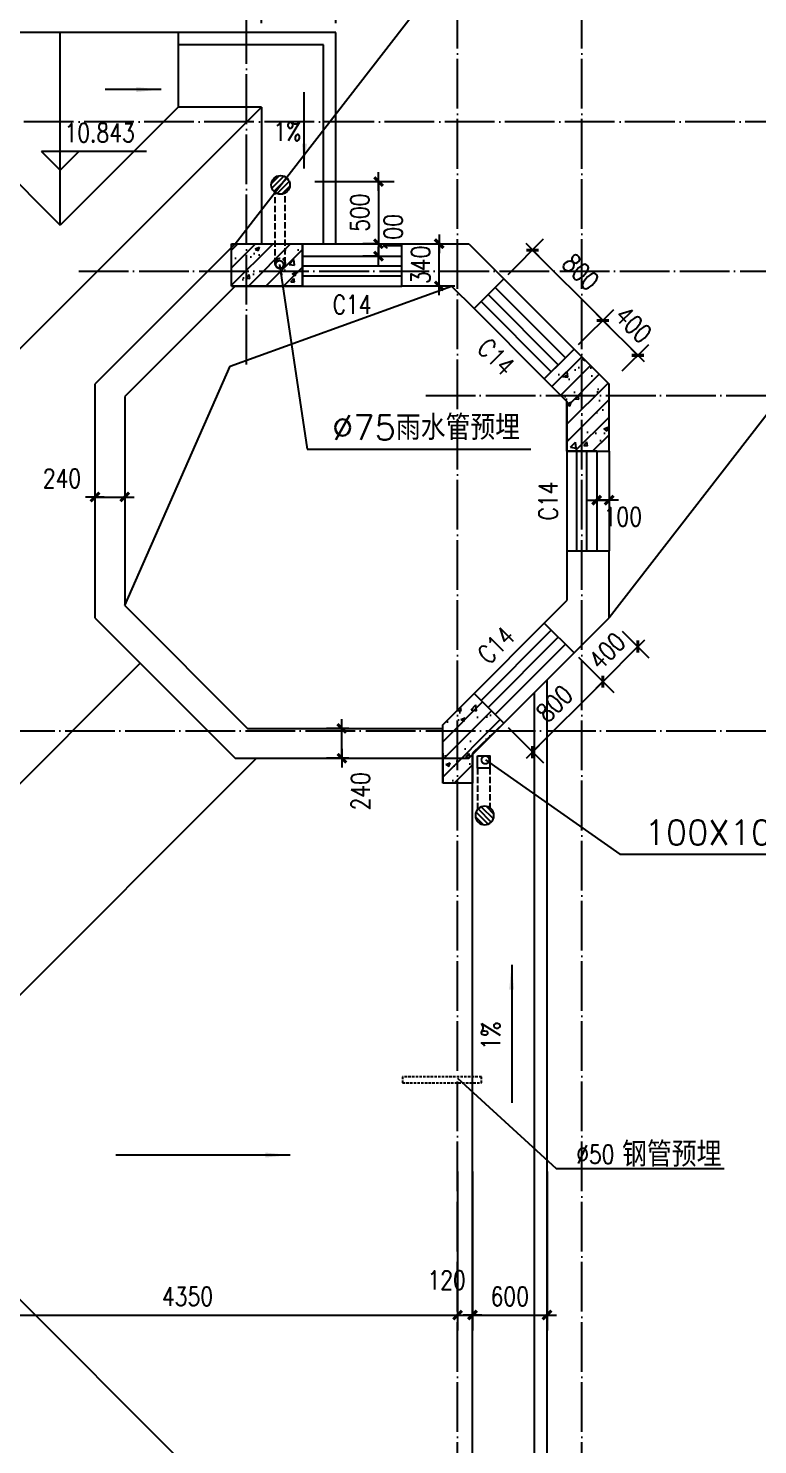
# Model space of a CAD drawing. Extents: x 12400 to 217743, y 90685 to 209848.
# Drawn here: x 157084 to 162957, y 109305 to 120701 of the extents above; entities that cross this region are included whole.
import ezdxf
from ezdxf.enums import TextEntityAlignment as Align

# ---------------------------------------------------------------- set-up
doc = ezdxf.new("R2010")
doc.units = 0
doc.header["$LTSCALE"] = 200
for name, pattern in [('DASH', [0.35, 0.25, -0.1]), ('DOTE', [2.42, 2, -0.2, 0.02, -0.2]), ('HIDDEN', [7.5, 5, -2.5])]:
    doc.linetypes.add(name, pattern=pattern)
doc.layers.get('0').update_dxf_attribs({"linetype": 'CONTINUOUS'})
doc.layers.get('DEFPOINTS').update_dxf_attribs({"linetype": 'CONTINUOUS'})
for name, color, linetype in [('COLUMN', 4, 'CONTINUOUS'), ('DOTE', 1, 'DOTE'), ('HATCH', 8, 'CONTINUOUS'), ('LVTRY', 6, 'CONTINUOUS'), ('PUB_DIM', 3, 'CONTINUOUS'), ('PUB_TEXT', 7, 'CONTINUOUS'), ('ROOF', 7, 'CONTINUOUS'), ('WALL', 4, 'CONTINUOUS'), ('WINDOW', 2, 'CONTINUOUS')]:
    doc.layers.add(name, color=color, linetype=linetype)
doc.styles.add('_SIMPLEX', font='SIMPLEX.shx', dxfattribs={"width": 0.8, "bigfont": 'hztxt.shx'})
doc.styles.add('DIM_FONT', font='SIMPLEX', dxfattribs={"width": 0.8})
doc.styles.add('HZ', font='txt', dxfattribs={"bigfont": 'hztxt'})
doc.styles.add('SIMPLEX', font='SIMPLEX.SHX')
doc.dimstyles.new('DIMN50', dxfattribs={"dimscale": 0.5, "dimtxt": 300, "dimasz": 1, "dimexe": 250, "dimexo": 300, "dimgap": 150, "dimtad": 1, "dimdec": 0, "dimzin": 0, "dimdsep": 46, "dimtxsty": 'DIM_FONT', "dimblk": '_DIMX', "dimblk1": 'DOTSMALL', "dimblk2": 'DOTSMALL', "dimcen": 2.5, "dimclrt": 7, "dimadec": 0, "dimazin": 0, "dimtfac": 1, "dimtdec": 0, "dimtix": 1, "dimtmove": 2, "dimatfit": 3, "dimldrblk": '_DIMX', "dimfxl": 0, "dimtolj": 1, "dimtzin": 0, "dimarcsym": 0})
doc.dimstyles.new('MAO', dxfattribs={"dimscale": 0.5, "dimtxt": 400, "dimasz": 250, "dimexe": 250, "dimexo": 0, "dimgap": 150, "dimtad": 1, "dimdec": 0, "dimzin": 0, "dimdsep": 46, "dimtxsty": 'DIM_FONT', "dimblk": '_DIMX', "dimblk1": 'DOTSMALL', "dimblk2": 'DOTSMALL', "dimsah": 1, "dimcen": 2.5, "dimclrt": 7, "dimadec": 0, "dimazin": 0, "dimtfac": 1, "dimtdec": 0, "dimtix": 1, "dimtmove": 2, "dimatfit": 3, "dimldrblk": 'DOTSMALL', "dimfxl": 0, "dimtolj": 1, "dimtzin": 0, "dimarcsym": 0})
pattern_1 = [(45, (51999.44, -126539.34), (-70.71068, 70.71068), []), (50, (51999.44, -126539.34), (358.6301, -31.37607), [37.5, -412.5]), (355, (51999.44, -126539.34), (-69.3757, 376.0961), [30, -330]), (100.4514, (52029.33, -126541.96), (289.2547, 344.7198), [31.8701, -350.5711]), (46.1842, (51999.44, -126439.34), (533.6205, -82.7595), [56.25, -618.75]), (96.6356, (52043.9, -126446.24), (467.3314, 487.059), [47.8051, -525.8565]), (351.1842, (51999.44, -126439.34), (467.331, 487.0593), [45, -495]), (21, (52049.44, -126464.34), (298.4535, -201.30945), [37.5, -412.5]), (326, (52049.44, -126464.34), (121.6577, 362.575), [30, -330]), (71.4514, (52074.3, -126481.12), (420.1113, 161.26525), [31.8701, -350.5711]), (37.5, (51999.44, -126539.34), (6.07993, 166.44693), [0, -326, 0, -335, 0, -331.25]), (7.5, (51999.44, -126539.34), (131.53477, 197.20586), [0, -191, 0, -318.5, 0, -126.25]), (327.5, (51887.94, -126539.34), (266.91122, -11.27744), [0, -125, 0, -390, 0, -517.5]), (317.5, (51837.94, -126539.34), (291.5931, 50.0525), [0, -162.5, 0, -259, 0, -367.5])]

# ---------------------------------------------------------------- blocks, each defined once
blk = doc.blocks.new('_DIMX')
blk.add_line((-150, 0), (150, 0))
at = {"const_width": 50}
blk.add_lwpolyline([(-70, -70), (70, 70)], dxfattribs=at)
blk = doc.blocks.new('*D1638')
at = {"layer": 'DEFPOINTS', "color": 0}
for p in [(156191, 111298), (160541, 111298), (160541, 110348)]:
    blk.add_point(p, dxfattribs=at)
at = {"layer": 'PUB_DIM', "color": 0, "lineweight": -2}
for p, q in [((156191, 111148), (156191, 110223)), ((160541, 111148), (160541, 110223)), ((156191, 110348), (160540, 110348))]:
    blk.add_line(p, q, dxfattribs=at)
at = {"layer": 'PUB_DIM', "color": 0, "lineweight": -2, "xscale": 0.5, "yscale": 0.5, "zscale": 0.5, "rotation": 180}
blk.add_blockref('_DIMX', (156191, 110348), dxfattribs=at)
at = {"layer": 'PUB_DIM', "color": 0, "lineweight": -2, "xscale": 0.5, "yscale": 0.5, "zscale": 0.5}
blk.add_blockref('_DIMX', (160541, 110348), dxfattribs=at)
at = {"layer": 'PUB_DIM', "color": 7, "insert": (158366, 110498), "char_height": 150, "attachment_point": 5, "style": 'DIM_FONT'}
blk.add_mtext('\\A1;4350', dxfattribs=at)
blk = doc.blocks.new('_DOTSMALL')
at = {"color": 0, "linetype": 'ByBlock', "const_width": 0.5}
blk.add_lwpolyline([(-0.0625, 0, 1), (0.0625, 0, 1)], format="xyb", close=True, dxfattribs=at)
blk = doc.blocks.new('*D1653')
at = {"layer": 'DEFPOINTS', "color": 0}
for p in [(160541, 111654), (160661, 111654), (160661, 110348)]:
    blk.add_point(p, dxfattribs=at)
at = {"layer": 'PUB_DIM', "color": 0, "lineweight": -2}
for p, q in [((160541, 111504), (160541, 110223)), ((160661, 111504), (160661, 110223)), ((160540, 110348), (160540, 110348)), ((160541, 110348), (160661, 110348)), ((160661, 110348), (160662, 110348))]:
    blk.add_line(p, q, dxfattribs=at)
at = {"layer": 'PUB_DIM', "color": 0, "lineweight": -2, "xscale": 0.5, "yscale": 0.5, "zscale": 0.5}
blk.add_blockref('_DIMX', (160541, 110348), dxfattribs=at)
at = {"layer": 'PUB_DIM', "color": 0, "lineweight": -2, "xscale": 0.5, "yscale": 0.5, "zscale": 0.5, "rotation": 180}
blk.add_blockref('_DIMX', (160661, 110348), dxfattribs=at)
at = {"layer": 'PUB_DIM', "color": 7, "insert": (160452, 110629), "char_height": 150, "attachment_point": 5, "style": 'DIM_FONT'}
blk.add_mtext('\\A1;120', dxfattribs=at)
blk = doc.blocks.new('*D1654')
at = {"layer": 'DEFPOINTS', "color": 0}
for p in [(160661, 111654), (161261, 111654), (161261, 110348)]:
    blk.add_point(p, dxfattribs=at)
at = {"layer": 'PUB_DIM', "color": 0, "lineweight": -2}
for p, q in [((160661, 111504), (160661, 110223)), ((161261, 111504), (161261, 110223)), ((160661, 110348), (161260, 110348))]:
    blk.add_line(p, q, dxfattribs=at)
at = {"layer": 'PUB_DIM', "color": 0, "lineweight": -2, "xscale": 0.5, "yscale": 0.5, "zscale": 0.5, "rotation": 180}
blk.add_blockref('_DIMX', (160661, 110348), dxfattribs=at)
at = {"layer": 'PUB_DIM', "color": 0, "lineweight": -2, "xscale": 0.5, "yscale": 0.5, "zscale": 0.5}
blk.add_blockref('_DIMX', (161261, 110348), dxfattribs=at)
at = {"layer": 'PUB_DIM', "color": 7, "insert": (160961, 110498), "char_height": 150, "attachment_point": 5, "style": 'DIM_FONT'}
blk.add_mtext('\\A1;600', dxfattribs=at)
blk = doc.blocks.new('_ARROW')
blk.add_solid([(0, 0), (-1, 0.1), (-1, -0.1)])
blk = doc.blocks.new('_WBLK')
for p, q in [((-0.5, 0.5), (0.5, 0.5)), ((0.5, 0.167), (-0.5, 0.167)), ((0.5, -0.167), (-0.5, -0.167)), ((-0.5, -0.5), (0.5, -0.5))]:
    blk.add_line(p, q)
at = {"style": 'SIMPLEX', "flags": 9}
blk.add_attdef('A', text='', height=1, dxfattribs=at).set_placement((0, 1.5), align=Align.MIDDLE)
blk = doc.blocks.new('*D1869')
at = {"layer": 'DEFPOINTS', "color": 0}
for p in [(158961, 121009), (158841, 120594), (158961, 120594)]:
    blk.add_point(p, dxfattribs=at)
at = {"layer": 'PUB_DIM', "color": 0, "lineweight": -2}
for p, q in [((158841, 120744), (158841, 121134)), ((158961, 120744), (158961, 121134)), ((158840, 121009), (158840, 121009)), ((158841, 121009), (158961, 121009)), ((158961, 121009), (158962, 121009))]:
    blk.add_line(p, q, dxfattribs=at)
at = {"layer": 'PUB_DIM', "color": 0, "lineweight": -2, "xscale": 0.5, "yscale": 0.5, "zscale": 0.5}
blk.add_blockref('_DIMX', (158841, 121009), dxfattribs=at)
at = {"layer": 'PUB_DIM', "color": 0, "lineweight": -2, "xscale": 0.5, "yscale": 0.5, "zscale": 0.5, "rotation": 180}
blk.add_blockref('_DIMX', (158961, 121009), dxfattribs=at)
at = {"layer": 'PUB_DIM', "color": 7, "insert": (158640, 121139), "char_height": 150, "attachment_point": 5, "style": 'DIM_FONT'}
blk.add_mtext('\\A1;120', dxfattribs=at)
blk = doc.blocks.new('*D1870')
at = {"layer": 'DEFPOINTS', "color": 0}
for p in [(159561, 121009), (158961, 120594), (159561, 120594)]:
    blk.add_point(p, dxfattribs=at)
at = {"layer": 'PUB_DIM', "color": 0, "lineweight": -2}
for p, q in [((158961, 120744), (158961, 121134)), ((159561, 120744), (159561, 121134)), ((158961, 121009), (159560, 121009))]:
    blk.add_line(p, q, dxfattribs=at)
at = {"layer": 'PUB_DIM', "color": 0, "lineweight": -2, "xscale": 0.5, "yscale": 0.5, "zscale": 0.5, "rotation": 180}
blk.add_blockref('_DIMX', (158961, 121009), dxfattribs=at)
at = {"layer": 'PUB_DIM', "color": 0, "lineweight": -2, "xscale": 0.5, "yscale": 0.5, "zscale": 0.5}
blk.add_blockref('_DIMX', (159561, 121009), dxfattribs=at)
at = {"layer": 'PUB_DIM', "color": 7, "insert": (159261, 121159), "char_height": 150, "attachment_point": 5, "style": 'DIM_FONT'}
blk.add_mtext('\\A1;600', dxfattribs=at)
blk = doc.blocks.new('*D1877')
at = {"layer": 'DEFPOINTS', "color": 0}
for p in [(161145, 118917), (160843, 118615), (161409, 118050)]:
    blk.add_point(p, dxfattribs=at)
at = {"layer": 'PUB_DIM', "color": 0, "lineweight": -2}
for p, q in [((160949, 118721), (161233, 119006)), ((161710, 118352), (161145, 118917)), ((161515, 118156), (161799, 118440))]:
    blk.add_line(p, q, dxfattribs=at)
at = {"layer": 'PUB_DIM', "color": 0, "lineweight": -2, "xscale": 0.5, "yscale": 0.5, "zscale": 0.5}
for p, rotation in [((161145, 118917), 135), ((161710, 118351), 315)]:
    blk.add_blockref('_DIMX', p, dxfattribs=dict(at, rotation=rotation))
at = {"layer": 'PUB_DIM', "color": 7, "insert": (161533, 118740), "char_height": 150, "attachment_point": 5, "rotation": 315, "style": 'DIM_FONT'}
blk.add_mtext('\\A1;800', dxfattribs=at)
blk = doc.blocks.new('*D1878')
at = {"layer": 'DEFPOINTS', "color": 0}
for p in [(161409, 115746), (160843, 115180), (161145, 114878)]:
    blk.add_point(p, dxfattribs=at)
at = {"layer": 'PUB_DIM', "color": 0, "lineweight": -2}
for p, q in [((161515, 115640), (161799, 115356)), ((161710, 115444), (161145, 114879)), ((160949, 115074), (161233, 114790))]:
    blk.add_line(p, q, dxfattribs=at)
at = {"layer": 'PUB_DIM', "color": 0, "lineweight": -2, "xscale": 0.5, "yscale": 0.5, "zscale": 0.5}
for p, rotation in [((161710, 115444), 45), ((161145, 114878), 225)]:
    blk.add_blockref('_DIMX', p, dxfattribs=dict(at, rotation=rotation))
at = {"layer": 'PUB_DIM', "color": 7, "insert": (161321, 115267), "char_height": 150, "attachment_point": 5, "rotation": 45, "style": 'DIM_FONT'}
blk.add_mtext('\\A1;800', dxfattribs=at)
blk = doc.blocks.new('*D1879')
at = {"layer": 'DEFPOINTS', "color": 0}
for p in [(161992, 118070), (161409, 118050), (161761, 117839)]:
    blk.add_point(p, dxfattribs=at)
at = {"layer": 'PUB_DIM', "color": 0, "lineweight": -2}
for p, q in [((161515, 118156), (161799, 118440)), ((161710, 118352), (161710, 118352)), ((161710, 118351), (161992, 118070)), ((161867, 117945), (162080, 118158)), ((161992, 118070), (161993, 118069))]:
    blk.add_line(p, q, dxfattribs=at)
at = {"layer": 'PUB_DIM', "color": 0, "lineweight": -2, "xscale": 0.5, "yscale": 0.5, "zscale": 0.5}
for p, rotation in [((161710, 118351), 315), ((161992, 118070), 135)]:
    blk.add_blockref('_DIMX', p, dxfattribs=dict(at, rotation=rotation))
at = {"layer": 'PUB_DIM', "color": 7, "insert": (161957, 118317), "char_height": 150, "attachment_point": 5, "rotation": 315, "style": 'DIM_FONT'}
blk.add_mtext('\\A1;400', dxfattribs=at)
blk = doc.blocks.new('*D1880')
at = {"layer": 'DEFPOINTS', "color": 0}
for p in [(161761, 115957), (161409, 115746), (161992, 115726)]:
    blk.add_point(p, dxfattribs=at)
at = {"layer": 'PUB_DIM', "color": 0, "lineweight": -2}
for p, q in [((161867, 115851), (162080, 115637)), ((161710, 115444), (161992, 115726)), ((161992, 115726), (161993, 115726)), ((161515, 115640), (161799, 115356)), ((161710, 115444), (161710, 115443))]:
    blk.add_line(p, q, dxfattribs=at)
at = {"layer": 'PUB_DIM', "color": 0, "lineweight": -2, "xscale": 0.5, "yscale": 0.5, "zscale": 0.5}
for p, rotation in [((161992, 115726), 225), ((161710, 115444), 45)]:
    blk.add_blockref('_DIMX', p, dxfattribs=dict(at, rotation=rotation))
at = {"layer": 'PUB_DIM', "color": 7, "insert": (161745, 115691), "char_height": 150, "attachment_point": 5, "rotation": 45, "style": 'DIM_FONT'}
blk.add_mtext('\\A1;400', dxfattribs=at)
blk = doc.blocks.new('*D1889')
at = {"layer": 'DEFPOINTS', "color": 0}
for p in [(160249, 118968), (160393, 118968), (160291, 118628)]:
    blk.add_point(p, dxfattribs=at)
at = {"layer": 'PUB_DIM', "color": 0, "lineweight": -2}
for p, q in [((160393, 118968), (160393, 118969)), ((160393, 118628), (160393, 118968)), ((160399, 118968), (160518, 118968)), ((160393, 118627), (160393, 118627)), ((160441, 118628), (160518, 118628))]:
    blk.add_line(p, q, dxfattribs=at)
at = {"layer": 'PUB_DIM', "color": 0, "lineweight": -2, "xscale": 0.5, "yscale": 0.5, "zscale": 0.5}
for p, rotation in [((160393, 118968), 270), ((160393, 118628), 90)]:
    blk.add_blockref('_DIMX', p, dxfattribs=dict(at, rotation=rotation))
at = {"layer": 'PUB_DIM', "color": 7, "insert": (160243, 118798), "char_height": 150, "attachment_point": 5, "rotation": 90, "style": 'DIM_FONT'}
blk.add_mtext('\\A1;340', dxfattribs=at)
blk = doc.blocks.new('*D1892')
at = {"layer": 'DEFPOINTS', "color": 0}
for p in [(161661, 117219), (161761, 117219), (161661, 116905)]:
    blk.add_point(p, dxfattribs=at)
at = {"layer": 'PUB_DIM', "color": 0, "lineweight": -2}
for p, q in [((161661, 117069), (161661, 116780)), ((161761, 117069), (161761, 116780)), ((161660, 116905), (161660, 116905)), ((161761, 116905), (161661, 116905)), ((161761, 116905), (161762, 116905))]:
    blk.add_line(p, q, dxfattribs=at)
at = {"layer": 'PUB_DIM', "color": 0, "lineweight": -2, "xscale": 0.5, "yscale": 0.5, "zscale": 0.5}
blk.add_blockref('_DIMX', (161661, 116905), dxfattribs=at)
at = {"layer": 'PUB_DIM', "color": 0, "lineweight": -2, "xscale": 0.5, "yscale": 0.5, "zscale": 0.5, "rotation": 180}
blk.add_blockref('_DIMX', (161761, 116905), dxfattribs=at)
at = {"layer": 'PUB_DIM', "color": 7, "insert": (161871, 116771), "char_height": 150, "attachment_point": 5, "style": 'DIM_FONT'}
blk.add_mtext('\\A1;100', dxfattribs=at)
blk = doc.blocks.new('*D1893')
at = {"layer": 'DEFPOINTS', "color": 0}
for p in [(159904, 118868), (160044, 118968), (160044, 118868)]:
    blk.add_point(p, dxfattribs=at)
at = {"layer": 'PUB_DIM', "color": 0, "lineweight": -2}
for p, q in [((159894, 118968), (159779, 118968)), ((159894, 118868), (159779, 118868)), ((159904, 118968), (159904, 118969)), ((159904, 118968), (159904, 118868)), ((159904, 118867), (159904, 118867))]:
    blk.add_line(p, q, dxfattribs=at)
at = {"layer": 'PUB_DIM', "color": 0, "lineweight": -2, "xscale": 0.5, "yscale": 0.5, "zscale": 0.5}
for p, rotation in [((159904, 118968), 270), ((159904, 118868), 90)]:
    blk.add_blockref('_DIMX', p, dxfattribs=dict(at, rotation=rotation))
at = {"layer": 'PUB_DIM', "color": 7, "insert": (160022, 119052), "char_height": 150, "attachment_point": 5, "rotation": 90, "style": 'DIM_FONT'}
blk.add_mtext('\\A1;100', dxfattribs=at)
blk = doc.blocks.new('*D1894')
at = {"layer": 'DEFPOINTS', "color": 0}
for p in [(157621, 117136), (157861, 117136), (157861, 116930)]:
    blk.add_point(p, dxfattribs=at)
at = {"layer": 'PUB_DIM', "color": 0, "lineweight": -2}
for p, q in [((157621, 116986), (157621, 116805)), ((157621, 116930), (157860, 116930)), ((157861, 116986), (157861, 116805))]:
    blk.add_line(p, q, dxfattribs=at)
at = {"layer": 'PUB_DIM', "color": 0, "lineweight": -2, "xscale": 0.5, "yscale": 0.5, "zscale": 0.5, "rotation": 180}
blk.add_blockref('_DIMX', (157621, 116930), dxfattribs=at)
at = {"layer": 'PUB_DIM', "color": 0, "lineweight": -2, "xscale": 0.5, "yscale": 0.5, "zscale": 0.5}
blk.add_blockref('_DIMX', (157861, 116930), dxfattribs=at)
at = {"layer": 'PUB_DIM', "color": 7, "insert": (157355, 117080), "char_height": 150, "attachment_point": 5, "style": 'DIM_FONT'}
blk.add_mtext('\\A1;240', dxfattribs=at)
blk = doc.blocks.new('*D1895')
at = {"layer": 'DEFPOINTS', "color": 0}
for p in [(159609, 115068), (159816, 115068), (159816, 114828)]:
    blk.add_point(p, dxfattribs=at)
at = {"layer": 'PUB_DIM', "color": 0, "lineweight": -2}
for p, q in [((159666, 115068), (159484, 115068)), ((159609, 114828), (159609, 115067)), ((159666, 114828), (159484, 114828))]:
    blk.add_line(p, q, dxfattribs=at)
at = {"layer": 'PUB_DIM', "color": 0, "lineweight": -2, "xscale": 0.5, "yscale": 0.5, "zscale": 0.5}
for p, rotation in [((159609, 115068), 90), ((159609, 114828), 270)]:
    blk.add_blockref('_DIMX', p, dxfattribs=dict(at, rotation=rotation))
at = {"layer": 'PUB_DIM', "color": 7, "insert": (159759, 114562), "char_height": 150, "attachment_point": 5, "rotation": 90, "style": 'DIM_FONT'}
blk.add_mtext('\\A1;240', dxfattribs=at)
blk = doc.blocks.new('*D1965')
at = {"layer": 'DEFPOINTS', "color": 0}
for p in [(159241, 119468), (159241, 118968), (159904, 118968)]:
    blk.add_point(p, dxfattribs=at)
at = {"layer": 'PUB_DIM', "color": 0, "lineweight": -2}
for p, q in [((159391, 119468), (160029, 119468)), ((159904, 119467), (159904, 118968)), ((159391, 118968), (160029, 118968))]:
    blk.add_line(p, q, dxfattribs=at)
at = {"layer": 'PUB_DIM', "color": 0, "lineweight": -2, "xscale": 0.5, "yscale": 0.5, "zscale": 0.5}
for p, rotation in [((159904, 119468), 90), ((159904, 118968), 270)]:
    blk.add_blockref('_DIMX', p, dxfattribs=dict(at, rotation=rotation))
at = {"layer": 'PUB_DIM', "color": 7, "insert": (159754, 119218), "char_height": 150, "attachment_point": 5, "rotation": 90, "style": 'DIM_FONT'}
blk.add_mtext('\\A1;500', dxfattribs=at)
blk = doc.blocks.new('_LV13')
at = {"color": 0}
for p, q in [((-0.495, 0.071), (-0.071, 0.495)), ((-0.465, -0.183), (0.183, 0.465)), ((-0.354, -0.354), (0.354, 0.354)), ((-0.183, -0.465), (0.465, 0.183)), ((0.071, -0.495), (0.495, -0.071))]:
    blk.add_line(p, q, dxfattribs=at)
blk.add_circle((0, 0), 0.5)
blk = doc.blocks.new('A$C720F2A93')
at = {"layer": 'HATCH'}
h = blk.add_hatch(dxfattribs=at)
h.set_pattern_fill('AN31C', color=256, scale=500, style=0)
h.set_pattern_definition(pattern_1)
h.paths.add_polyline_path([(570, 4240), (570, 4340), (0, 4340), (0, 4000), (570, 4000)])
h = blk.add_hatch(dxfattribs=at)
h.set_pattern_fill('AN31C', color=256, scale=500, style=0)
h.set_pattern_definition(pattern_1)
h.paths.add_polyline_path([(2700, 2670), (2940, 2670), (3040, 2670), (3040, 3211), (2758, 3493), (2518, 3252), (2700, 3070)])
h = blk.add_hatch(dxfattribs=at)
h.set_pattern_fill('AN31C', color=256, scale=500, style=0)
h.set_pattern_definition(pattern_1)
h.paths.add_polyline_path([(1940, 240), (2193, 482), (1953, 722), (1700, 470), (1700, 240), (1700, 0), (1940, 0)])
at = {"layer": 'COLUMN'}
for p, q in [((0, 4000), (0, 4340)), ((0, 4340), (570, 4340)), ((570, 4000), (570, 4340)), ((570, 4240), (570, 4000)), ((0, 4000), (570, 4000)), ((570, 4000), (0, 4000)), ((2518, 3252), (2758, 3493)), ((2518, 3252), (2688, 3422)), ((2758, 3493), (3040, 3211)), ((2518, 3252), (2700, 3070)), ((2700, 3070), (2518, 3252)), ((3040, 2670), (3040, 3211)), ((2700, 3070), (2700, 2670)), ((2700, 2670), (2700, 3070)), ((2700, 2670), (3040, 2670)), ((2940, 2670), (2700, 2670)), ((1953, 722), (1700, 470)), ((1953, 722), (1700, 470)), ((1700, 470), (1953, 722)), ((1953, 722), (2193, 482)), ((1953, 722), (2193, 482)), ((1700, 240), (1700, 470)), ((2193, 482), (1940, 240)), ((1700, 240), (1700, 0)), ((1700, 0), (1700, 240)), ((1700, 0), (1700, 240)), ((1940, 240), (1940, 0)), ((1940, 240), (1940, 0)), ((1940, 0), (1700, 0)), ((1940, 0), (1700, 0))]:
    blk.add_line(p, q, dxfattribs=at)

msp = doc.modelspace()

# ---------------------------------------------------------------- linework, layer by layer
for p, q in [((159290.801, 118967.737), (160090.801, 118967.737)), ((160913.522, 118686.144), (161479.208, 118120.458)), ((161760.801, 117297.737), (161760.801, 116497.737)), ((161479.416, 115675.225), (160913.73, 115109.539))]:
    msp.add_line(p, q)
at = {"layer": 'DOTE'}
for p, q in [((158840.801, 117995.213), (158840.801, 121670.26)), ((160540.801, 102147.737), (160540.801, 121670.26)), ((161540.801, 102147.737), (161540.801, 121670.26)), ((163740.801, 119947.737), (147840.801, 119947.737)), ((157491.492, 118747.737), (163740.801, 118747.737)), ((160283.8, 117747.737), (163740.801, 117747.737)), ((153508.773, 115047.737), (163740.801, 115047.737))]:
    msp.add_line(p, q, dxfattribs=at)
at = {"layer": 'LVTRY', "linetype": 'DASH'}
for p, q in [((159072.629, 118803.118), (159072.629, 119387.854)), ((159151.856, 118810.943), (159151.856, 119395.678)), ((160700.801, 114748.395), (160700.801, 114403.75)), ((160800.801, 114748.395), (160800.801, 114403.75))]:
    msp.add_line(p, q, dxfattribs=at)
at = {"layer": 'LVTRY'}
msp.add_lwpolyline([(160700.801, 114848.395), (160800.801, 114848.395), (160800.801, 114748.395), (160700.801, 114748.395)], close=True, dxfattribs=at)
at = {"layer": 'LVTRY', "linetype": 'DASH'}
msp.add_circle((159111.856, 118810.943), 40, dxfattribs=at)
at = {"layer": 'PUB_DIM'}
for p, q in [((158749.674, 118967.737), (165798.661, 128057.85)), ((161760.801, 115959.354), (168809.788, 125046.723)), ((157340.776, 119561.059), (157190.776, 119711.059)), ((158036.226, 119711.059), (157190.776, 119711.059)), ((157490.776, 119711.059), (157340.776, 119561.059)), ((158709.468, 117984.069), (160491.096, 118627.737)), ((157860.801, 116056.022), (158709.468, 117984.069)), ((160540.801, 112254.761), (161333.304, 111527.427)), ((161333.304, 111527.427), (162688.428, 111527.427))]:
    msp.add_line(p, q, dxfattribs=at)
for points in [[(158152.878, 120208.616), (157703.004, 120208.616)], [(159306.409, 119574.363), (159306.409, 120186.911)], [(160976.413, 113165.63), (160976.413, 112055.457)], [(159192.489, 111635.166), (157788.501, 111635.166)]]:
    msp.add_lwpolyline(points, dxfattribs=at)
at = {"layer": 'ROOF'}
for p, q in [((159560.801, 120667.737), (149120.801, 120667.737)), ((157340.776, 119117.737), (157340.776, 120667.737)), ((158290.776, 120667.737), (158290.776, 120067.737)), ((159560.801, 118967.737), (159560.801, 120667.737)), ((159460.801, 120567.737), (158290.776, 120567.737)), ((159460.801, 118967.737), (159460.801, 120567.737)), ((158960.801, 120067.737), (154340.801, 115447.737)), ((156390.776, 120067.737), (157340.776, 119117.737)), ((158290.776, 120067.737), (157340.776, 119117.737)), ((158960.801, 120067.737), (158290.776, 120067.737)), ((158960.801, 120067.737), (158960.801, 118967.737)), ((151720.801, 109327.737), (157985.238, 115592.174)), ((161260.801, 106227.737), (161260.801, 115456.61)), ((161160.801, 106327.737), (161160.801, 115356.61)), ((158920.801, 114827.737), (156190.801, 112097.737)), ((160660.801, 106827.737), (160660.801, 114856.61)), ((160660.801, 106827.737), (156190.801, 111297.737))]:
    msp.add_line(p, q, dxfattribs=at)
at = {"layer": 'ROOF', "linetype": 'HIDDEN', "ltscale": 0.02}
msp.add_lwpolyline([(160733.604, 112215.17), (160733.604, 112265.17), (160097.439, 112265.17), (160097.439, 112215.17)], close=True, dxfattribs=at)
at = {"layer": 'WALL'}
for p, q in [((158749.674, 118967.737), (157620.801, 117838.864)), ((159290.801, 118967.737), (159290.801, 118627.737)), ((160090.801, 118627.737), (160090.801, 118967.737)), ((160090.801, 118967.737), (160631.928, 118967.737)), ((160631.928, 118967.737), (160913.522, 118686.144)), ((160673.106, 118445.727), (160913.522, 118686.144)), ((158749.086, 118627.737), (157860.801, 117739.453)), ((160491.096, 118627.737), (160090.801, 118627.737)), ((160491.096, 118627.737), (160673.106, 118445.727)), ((161238.791, 117880.042), (161479.208, 118120.458)), ((161479.208, 118120.458), (161760.801, 117838.864)), ((161238.791, 117880.042), (161420.801, 117698.032)), ((157620.801, 117838.864), (157620.801, 115956.61)), ((157860.801, 117739.453), (157860.801, 116056.022)), ((161760.801, 117297.737), (161760.801, 117838.864)), ((161420.801, 117698.032), (161420.801, 117297.737)), ((161420.801, 117297.737), (161760.801, 117297.737)), ((161420.801, 116497.737), (161420.801, 116097.443)), ((161420.801, 116497.737), (161760.801, 116497.737)), ((161760.801, 115956.61), (161760.801, 116497.737)), ((157860.801, 116056.022), (158849.086, 115067.737)), ((161239, 115915.641), (161420.801, 116097.443)), ((157620.801, 115956.61), (158749.674, 114827.737)), ((161239, 115915.641), (161479.416, 115675.225)), ((161479.416, 115675.225), (161760.801, 115956.61)), ((160420.801, 115097.443), (160673.314, 115349.956)), ((160673.106, 115349.748), (160913.522, 115109.331)), ((160913.73, 115109.539), (160673.314, 115349.956)), ((160631.928, 114827.737), (160913.73, 115109.539)), ((158849.086, 115067.737), (160420.801, 115067.737)), ((158749.674, 114827.737), (160631.928, 114827.737))]:
    msp.add_line(p, q, dxfattribs=at)

# ---------------------------------------------------------------- block references
at = {"layer": 'HATCH'}
msp.add_blockref('A$C720F2A93', (158720.802, 114627.737), dxfattribs=at)
at = {"layer": 'LVTRY', "xscale": 150, "yscale": 150, "zscale": 150}
msp.add_blockref('_LV13', (159115.581, 119441.158), dxfattribs=at)
at = {"layer": 'LVTRY', "xscale": -150, "yscale": 150, "zscale": 150, "rotation": 180}
msp.add_blockref('_LV13', (160758.989, 114367.181), dxfattribs=at)
at = {"layer": 'PUB_DIM', "yscale": 200, "zscale": 200}
for p, xscale, rotation in [((158152.878, 120208.616), -200, 180), ((159306.409, 119574.363), -200, 90), ((160976.413, 113165.63), 200, 90)]:
    msp.add_blockref('_ARROW', p, dxfattribs=dict(at, xscale=xscale, rotation=rotation))
at = {"layer": 'PUB_DIM', "xscale": 200, "yscale": 200, "zscale": 200}
msp.add_blockref('_ARROW', (159192.489, 111635.166), dxfattribs=at)
at = {"layer": 'WINDOW'}
ref = msp.add_blockref('_WBLK', (159690.801, 118747.737), dxfattribs=dict(at, xscale=800, yscale=239.9999999999709, zscale=800))
ref.add_attrib('A', 'C14', dxfattribs={"layer": '0', "height": 150, "style": '_SIMPLEX', "width": 0.8, "flags": 8}).set_placement((159690.801, 118477.737), align=Align.MIDDLE)
ref = msp.add_blockref('_WBLK', (161040.801, 118247.737), dxfattribs=dict(at, xscale=800, yscale=239.9999999999916, zscale=800, rotation=315))
ref.add_attrib('A', 'C14', dxfattribs={"layer": '0', "height": 150, "rotation": 315, "style": '_SIMPLEX', "width": 0.8, "flags": 8}).set_placement((160849.883, 118056.819), align=Align.MIDDLE)
ref = msp.add_blockref('_WBLK', (161540.801, 116897.737), dxfattribs=dict(at, xscale=800, yscale=239.9999999999963, zscale=800, rotation=270))
ref.add_attrib('A', 'C14', dxfattribs={"layer": '0', "height": 150, "rotation": 90, "style": '_SIMPLEX', "width": 0.8, "flags": 8}).set_placement((161270.801, 116897.737), align=Align.MIDDLE)
ref = msp.add_blockref('_WBLK', (161040.801, 115547.737), dxfattribs=dict(at, xscale=800, yscale=239.9999999999839, zscale=800, rotation=225))
ref.add_attrib('A', 'C14', dxfattribs={"layer": '0', "height": 150, "rotation": 45, "style": '_SIMPLEX', "width": 0.8, "flags": 8}).set_placement((160849.883, 115738.656), align=Align.MIDDLE)

# ---------------------------------------------------------------- texts
at = {"layer": 'PUB_DIM', "style": 'DIM_FONT', "width": 0.8}
for s, p in [('10.843', (157941.257, 119786.347)), ('1%', (159283.769, 119795.881))]:
    msp.add_text(s, height=150, dxfattribs=at).set_placement(p, align=Align.RIGHT)
msp.add_text('1%', height=150, rotation=90, dxfattribs=at).set_placement((160882.354, 112707.791), align=Align.RIGHT)
at = {"layer": 'PUB_TEXT', "color": 7, "char_height": 200, "attachment_point": 4, "style": 'HZ'}
for s, insert in [('%%c75雨水管预埋', (159529.706, 117488.834)), ('100X100雨水管', (162046.406, 114230.759)), ('钢管预埋', (161865.578, 111640.8))]:
    msp.add_mtext(s, dxfattribs=dict(at, insert=insert))
at = {"layer": 'PUB_TEXT', "insert": (161495.811, 111640.8), "char_height": 150, "attachment_point": 4, "style": 'DIM_FONT'}
msp.add_mtext('%%c50', dxfattribs=at)

# ---------------------------------------------------------------- dimensions: what is measured, and where the dimension line sits
at = {"layer": 'PUB_DIM'}
for base, p1, p2, angle, picture, middle, dimtype in [((158960.798, 121008.826), (158840.798, 120593.981), (158960.798, 120593.981), 0, '*D1869', (158639.845, 121138.865), 161), ((159903.665, 118867.737), (160044.5, 118967.737), (160044.5, 118867.737), 270, '*D1893', (160022.397, 119051.564), 160), ((159609.45, 115067.737), (159816.048, 114827.737), (159816.048, 115067.737), 270, '*D1895', (159759.45, 114561.623), 160), ((160660.798, 110348.05), (160540.798, 111653.92), (160660.798, 111653.92), 0, '*D1653', (160452.385, 110628.879), 161)]:
    dim = msp.add_linear_dim(base=base, p1=p1, p2=p2, angle=angle, dimstyle='DIMN50', dxfattribs=at)
    dim.commit()
    dim.dimension.update_dxf_attribs({"geometry": picture, "text_midpoint": middle, "dimtype": dimtype})
for p1, p2, distance, picture, middle in [((158960.798, 120593.981), (159560.798, 120593.981), 414.845, '*D1870', (159260.798, 121158.826)), ((161408.529, 118049.716), (160842.843, 118615.401), -426.709, '*D1877', (161533.481, 118740.353)), ((161408.529, 115745.759), (160842.843, 115180.074), 426.709, '*D1878', (161321.349, 115267.254)), ((160660.798, 111653.92), (161260.798, 111653.92), -1305.869, '*D1654', (160960.798, 110498.05))]:
    dim = msp.add_aligned_dim(p1=p1, p2=p2, distance=distance, dimstyle='DIMN50', dxfattribs=at)
    dim.commit()
    dim.dimension.update_dxf_attribs({"geometry": picture, "text_midpoint": middle})
for base, p1, p2, picture, middle in [((159903.665, 118967.737), (159240.654, 119467.737), (159240.654, 118967.737), '*D1965', (159753.665, 119217.737)), ((160393.423, 118967.737), (160290.949, 118627.737), (160249.378, 118967.737), '*D1889', (160243.423, 118797.737))]:
    dim = msp.add_linear_dim(base=base, p1=p1, p2=p2, angle=90, dimstyle='DIMN50', dxfattribs=at)
    dim.commit()
    dim.dimension.update_dxf_attribs({"geometry": picture, "text_midpoint": middle})
for base, p1, p2, angle, picture, middle in [((161991.82, 118069.883), (161408.529, 118049.716), (161760.801, 117838.864), 315, '*D1879', (161957.105, 118316.729)), ((161991.82, 115725.592), (161408.529, 115745.759), (161760.801, 115956.61), 225, '*D1880', (161744.973, 115690.877))]:
    dim = msp.add_linear_dim(base=base, p1=p1, p2=p2, angle=angle, text='400', dimstyle='DIMN50', dxfattribs=at)
    dim.commit()
    dim.dimension.update_dxf_attribs({"geometry": picture, "text_midpoint": middle})
for base, p1, p2, picture, middle in [((157860.801, 116929.753), (157620.801, 117136.35), (157860.801, 117136.35), '*D1894', (157354.687, 117079.753)), ((161660.801, 116904.801), (161760.801, 117219.145), (161660.801, 117219.145), '*D1892', (161870.897, 116771.377))]:
    dim = msp.add_linear_dim(base=base, p1=p1, p2=p2, dimstyle='DIMN50', dxfattribs=at)
    dim.commit()
    dim.dimension.update_dxf_attribs({"geometry": picture, "text_midpoint": middle, "dimtype": 160})
dim = msp.add_linear_dim(base=(160540.801, 110348.05), p1=(156190.801, 111297.737), p2=(160540.801, 111297.737), dimstyle='DIMN50', dxfattribs=at)
dim.commit()
dim.dimension.update_dxf_attribs({"geometry": '*D1638', "text_midpoint": (158365.801, 110498.05)})

# ---------------------------------------------------------------- leaders
at = {"layer": 'PUB_TEXT', "annotation_type": 0, "has_hookline": 1, "hookline_direction": 0}
for points, text_width in [([(159107.79, 118799.695), (159329.706, 117313.834), (159454.706, 117313.834)], 1600), ([(160764.309, 114814.389), (161846.406, 114055.759), (161971.406, 114055.759)], 1733.333)]:
    msp.add_leader(points, dimstyle='MAO', dxfattribs=dict(at, text_width=text_width))

doc.saveas('drawing.dxf')
